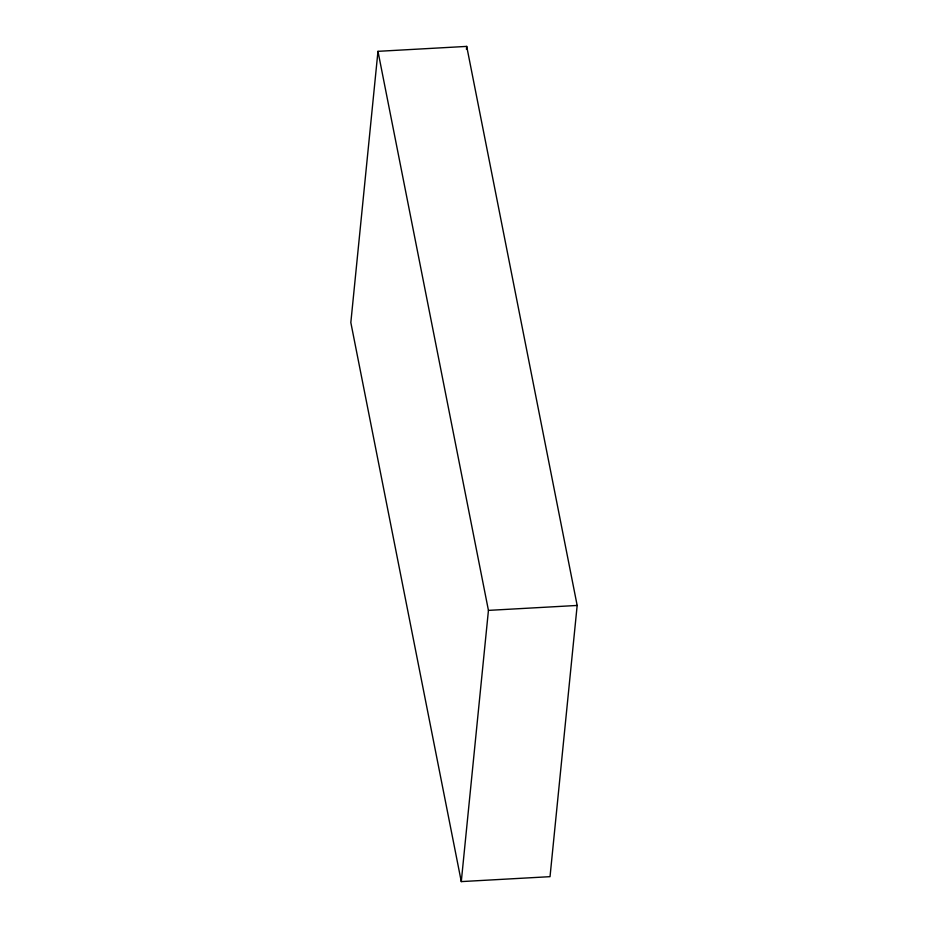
<?xml version="1.0" encoding="UTF-8"?>
<svg xmlns="http://www.w3.org/2000/svg" width="928" height="928" viewBox="0 0 928 928"><rect width="100%" height="100%" fill="white"/><g stroke="black" fill="none" stroke-linecap="round" stroke-linejoin="round"><path stroke-width="1.39" d="M377.974 51.33L350.83 322.55L461.286 881.6L550.026 876.67L577.17 605.45L466.714 46.4L377.974 51.33L488.441 610.38L461.286 881.6M466.424 49.288L466.714 46.4M488.441 610.38L577.17 605.45"/></g></svg>
